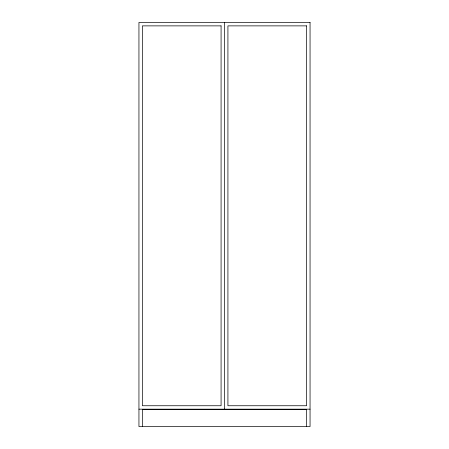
<?xml version="1.0" encoding="UTF-8"?>
<svg xmlns="http://www.w3.org/2000/svg" width="449" height="449" viewBox="0 0 449 449"><rect width="100%" height="100%" fill="white"/><g stroke="black" fill="none" stroke-linecap="round" stroke-linejoin="round"><path stroke-width="0.67" d="M138.943 409.162L310.057 409.162M306.633 426.55L306.633 409.437L142.367 409.437L142.367 426.55M224.5 22.45L224.5 409.162M310.057 22.45L138.943 22.45L138.943 426.55L310.057 426.55L310.057 22.45M221.076 25.874L142.367 25.874L142.367 405.744L221.076 405.744L221.076 25.874M306.633 25.874L227.924 25.874L227.924 405.744L306.633 405.744L306.633 25.874"/></g></svg>
